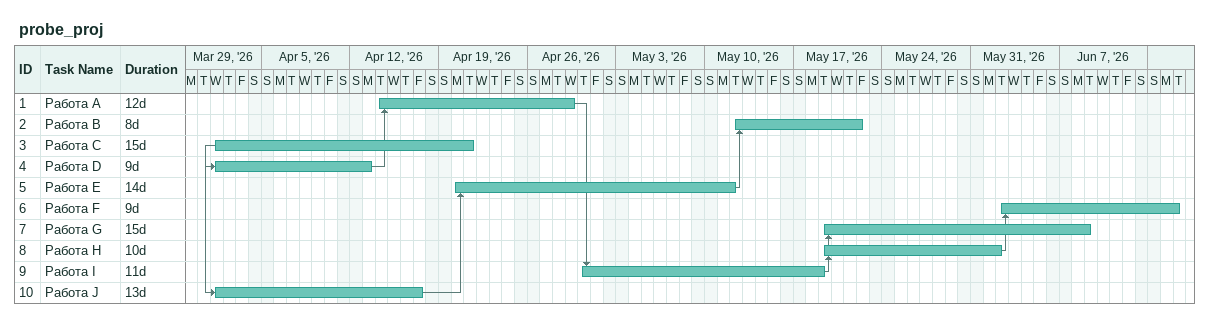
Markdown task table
probe_proj

| ID | Task | Duration | Start | Finish | Predecessors |
|---|---|---|---|---|---|
| 1 | Работа А | 12d | 2026-04-14 | 2026-04-29 | 4 |
| 2 | Работа B | 8d | 2026-05-12 | 2026-05-22 | 5 |
| 3 | Работа C | 15d | 2026-04-01 | 2026-04-21 |  |
| 4 | Работа D | 9d | 2026-04-01 | 2026-04-13 | 3SS |
| 5 | Работа Е | 14d | 2026-04-20 | 2026-05-12 | 10 |
| 6 | Работа F | 9d | 2026-06-02 | 2026-06-16 | 8 |
| 7 | Работа G | 15d | 2026-05-19 | 2026-06-09 | 9 |
| 8 | Работа H | 10d | 2026-05-19 | 2026-06-02 | 9 |
| 9 | Работа I | 11d | 2026-04-30 | 2026-05-19 | 1 |
| 10 | Работа J | 13d | 2026-04-01 | 2026-04-17 | 3SS |
